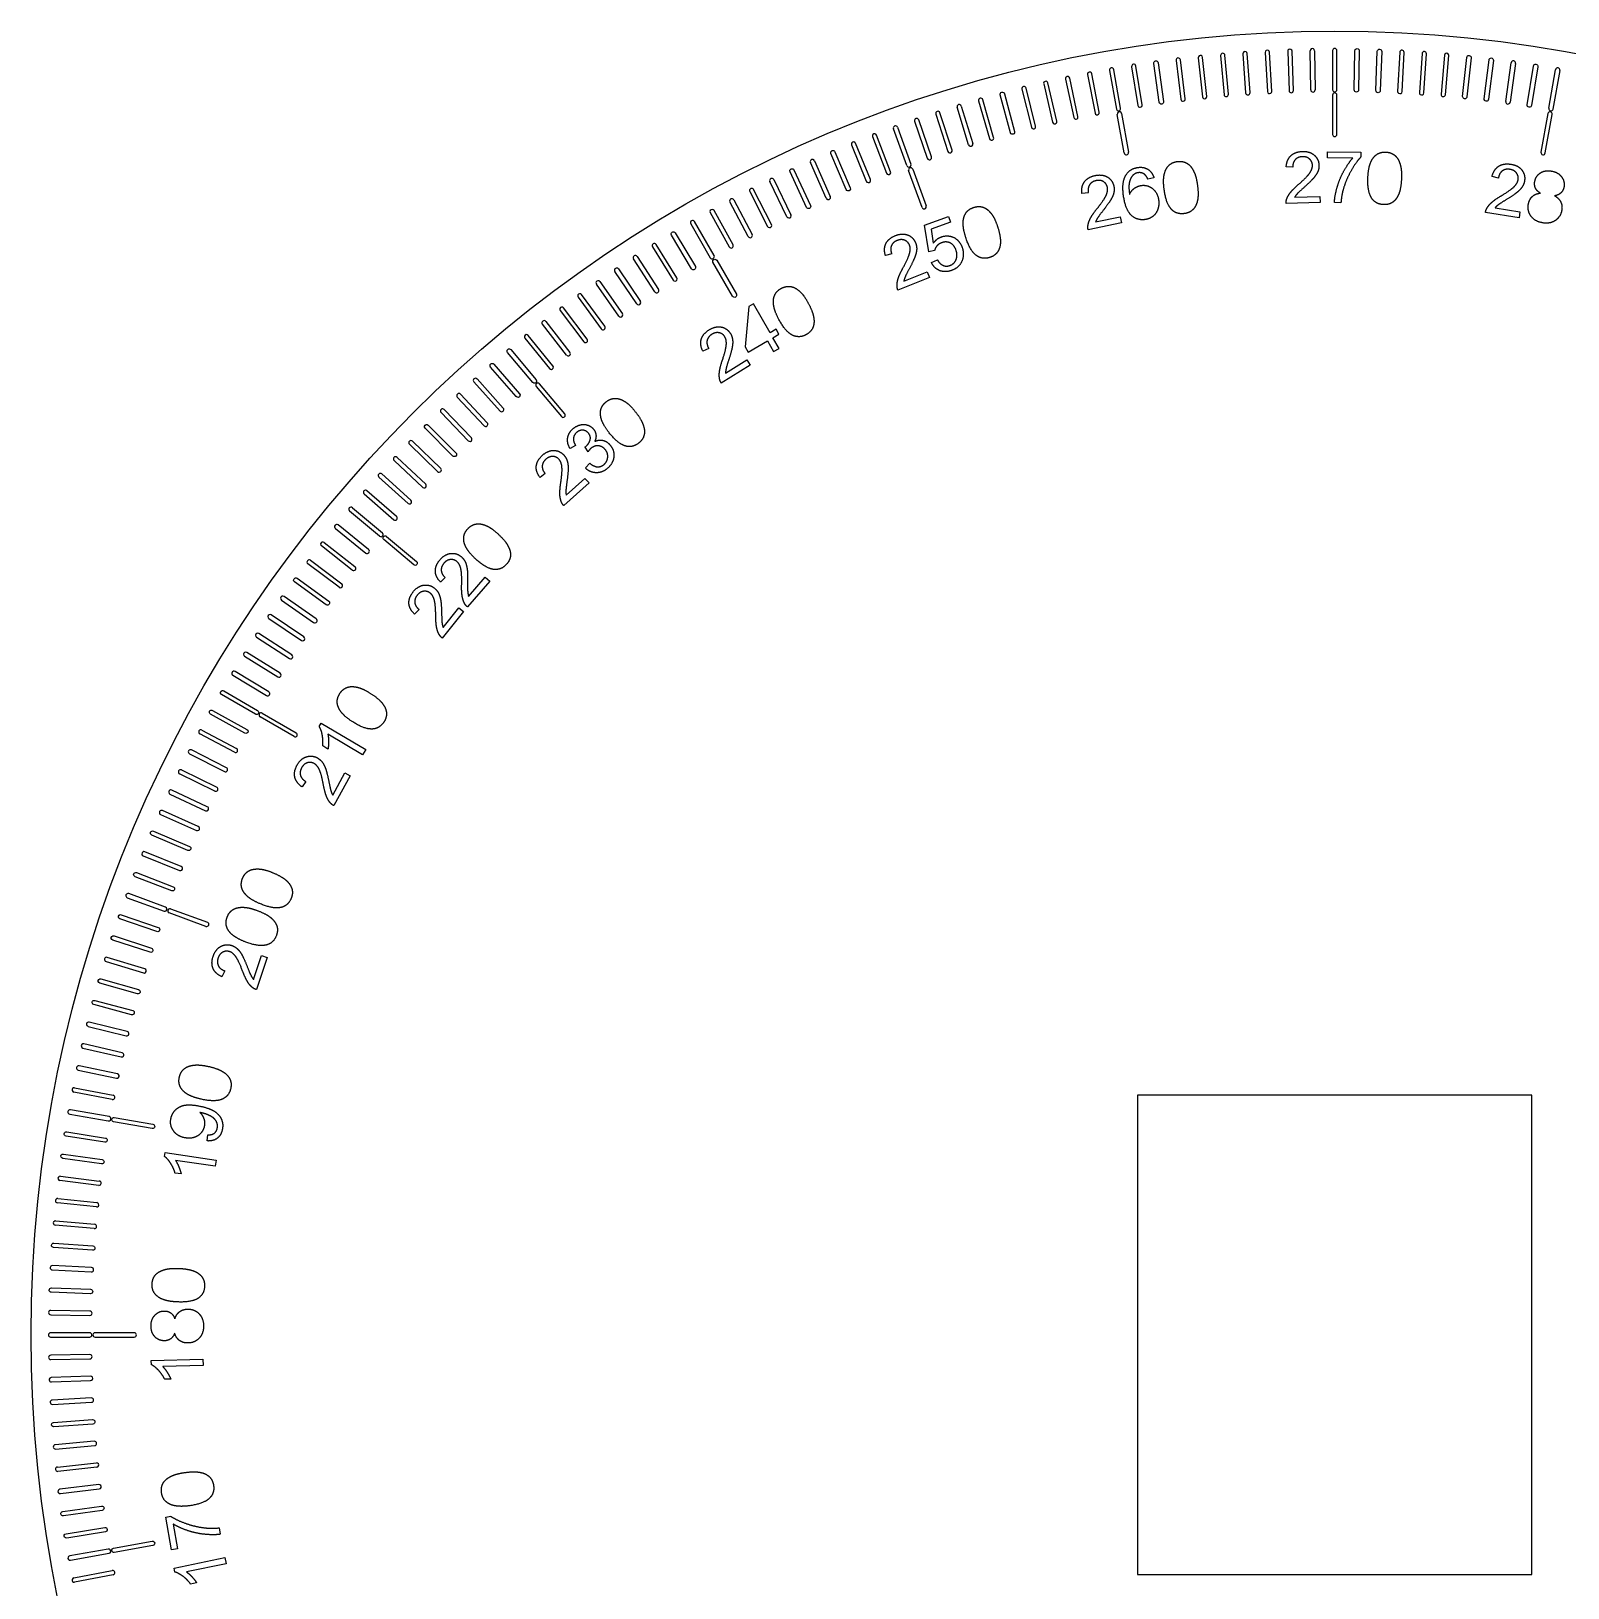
# Model space of a CAD drawing. Header units: millimetres. Extents: x 25.5 to 101.5, y -37.9 to 38.1.
# Drawn here: x 25.5 to 70.3, y -7.25 to 38.12 of the extents above; entities that cross this region are included whole.
import ezdxf

# ---------------------------------------------------------------- set-up
doc = ezdxf.new("R2010")
doc.units = ezdxf.units.MM
doc.layers.get('0').update_dxf_attribs({"linetype": 'CONTINUOUS'})

msp = doc.modelspace()

# ---------------------------------------------------------------- linework, layer by layer
for p, q in [((62.803, 36.406), (62.783, 37.548)), ((62.91, 37.551), (62.93, 36.408)), ((68.488, 36.068), (68.647, 37.2)), ((68.773, 37.182), (68.614, 36.05)), ((69.739, 35.872), (69.938, 36.997)), ((70.063, 36.975), (69.864, 35.85)), ((52.829, 34.808), (52.495, 35.901)), ((52.616, 35.938), (52.95, 34.845)), ((57.361, 34.571), (57.163, 35.696)), ((57.288, 35.718), (57.486, 34.593)), ((51.028, 34.202), (50.637, 35.276)), ((50.756, 35.319), (51.147, 34.245)), ((63.294, 34.427), (63.295, 34.604)), ((63.295, 34.604), (64.266, 34.597)), ((64.266, 34.597), (64.265, 34.453)), ((48.681, 33.249), (48.216, 34.293)), ((48.332, 34.345), (48.797, 33.3)), ((51.472, 32.981), (51.081, 34.055)), ((51.201, 34.099), (51.592, 33.025)), ((62.278, 34.153), (62.088, 34.168)), ((64.028, 34.422), (63.294, 34.427)), ((47.534, 32.711), (47.033, 33.739)), ((47.147, 33.794), (47.648, 32.767)), ((58.231, 33.848), (58.053, 33.803)), ((68.273, 33.839), (68.088, 33.887)), ((46.406, 32.134), (45.87, 33.144)), ((45.982, 33.203), (46.518, 32.194)), ((56.32, 33.41), (56.131, 33.391)), ((63.073, 33.122), (62.082, 33.095)), ((62.333, 33.279), (63.068, 33.299)), ((63.068, 33.299), (63.073, 33.122)), ((63.682, 33.121), (63.493, 33.122)), ((51.542, 32.462), (52.244, 32.714)), ((52.244, 32.714), (52.303, 32.549)), ((56.529, 32.559), (57.249, 32.707)), ((57.249, 32.707), (57.285, 32.534)), ((68.875, 32.684), (67.894, 32.831)), ((68.174, 32.968), (68.901, 32.859)), ((68.901, 32.859), (68.875, 32.684)), ((51.665, 31.688), (51.542, 32.462)), ((52.303, 32.549), (51.74, 32.346)), ((51.74, 32.346), (51.8, 31.94)), ((57.285, 32.534), (56.314, 32.333)), ((43.681, 30.523), (43.059, 31.481)), ((43.165, 31.551), (43.788, 30.592)), ((50.586, 31.632), (50.403, 31.58)), ((51.836, 31.725), (51.665, 31.688)), ((51.742, 31.379), (51.918, 31.46)), ((43.154, 30.172), (42.515, 31.12)), ((42.62, 31.191), (43.259, 30.243)), ((51.69, 30.939), (50.769, 30.571)), ((50.941, 30.83), (51.624, 31.103)), ((51.624, 31.103), (51.69, 30.939)), ((42.632, 29.813), (41.977, 30.749)), ((42.081, 30.822), (42.736, 29.885)), ((41.107, 28.68), (40.403, 29.58)), ((40.503, 29.659), (41.207, 28.758)), ((45.254, 28.875), (45.083, 28.791)), ((46.462, 28.386), (45.62, 27.862)), ((45.744, 28.148), (46.368, 28.537)), ((46.368, 28.537), (46.462, 28.386)), ((39.169, 27.048), (38.405, 27.898)), ((38.499, 27.983), (39.264, 27.133)), ((38.244, 26.183), (37.45, 27.005)), ((37.542, 27.093), (38.336, 26.271)), ((41.371, 26.047), (41.209, 25.954)), ((41.735, 25.863), (41.646, 26)), ((41.658, 25.389), (41.783, 25.526)), ((36.488, 24.357), (35.639, 25.122)), ((35.724, 25.217), (36.573, 24.452)), ((40.488, 25.224), (40.335, 25.111)), ((41.763, 24.955), (41.026, 24.292)), ((41.098, 24.594), (41.645, 25.087)), ((41.645, 25.087), (41.763, 24.955)), ((35.659, 23.4), (34.783, 24.135)), ((34.865, 24.232), (35.74, 23.497)), ((34.041, 23.218), (34.941, 22.514)), ((33.642, 22.7), (34.555, 22.012)), ((34.863, 22.414), (33.962, 23.118)), ((34.478, 21.911), (33.566, 22.599)), ((37.57, 22.196), (37.431, 22.066)), ((38.868, 22.087), (38.219, 21.338)), ((38.253, 21.647), (38.734, 22.203)), ((38.734, 22.203), (38.868, 22.087)), ((36.807, 21.267), (36.673, 21.132)), ((38.108, 21.203), (37.486, 20.432)), ((37.508, 20.742), (37.97, 21.315)), ((37.97, 21.315), (38.108, 21.203)), ((32.238, 18.244), (33.228, 17.672)), ((30.478, 17.751), (31.487, 17.215)), ((33.164, 17.562), (32.174, 18.134)), ((33.899, 17.854), (33.959, 17.956)), ((33.959, 17.956), (35.253, 17.185)), ((31.427, 17.103), (30.418, 17.639)), ((34.153, 17.197), (34, 17.288)), ((35.159, 17.026), (34.151, 17.627)), ((35.253, 17.185), (35.159, 17.026)), ((30.854, 15.973), (29.827, 16.474)), ((29.882, 16.588), (30.91, 16.087)), ((34.291, 15.857), (34.645, 16.502)), ((34.8, 16.417), (34.323, 15.548)), ((34.645, 16.502), (34.8, 16.417)), ((33.508, 16.251), (33.4, 16.094)), ((30.596, 12.03), (29.522, 12.42)), ((29.566, 12.54), (30.64, 12.149)), ((31.982, 10.484), (32.217, 11.181)), ((32.385, 11.124), (32.068, 10.185)), ((32.217, 11.181), (32.385, 11.124)), ((31.142, 10.734), (31.063, 10.561)), ((26.766, 7.326), (27.888, 7.108)), ((27.864, 6.983), (26.742, 7.202)), ((30.633, 5.775), (30.649, 5.952)), ((29.388, 5.324), (29.406, 5.442)), ((29.406, 5.442), (30.895, 5.218)), ((30.868, 5.036), (29.707, 5.21)), ((30.895, 5.218), (30.868, 5.036)), ((27.472, 4.481), (26.337, 4.62)), ((26.353, 4.746), (27.487, 4.607)), ((29.872, 4.813), (29.696, 4.839)), ((26.278, 4.097), (27.414, 3.978)), ((27.401, 3.851), (26.264, 3.971)), ((27.342, 3.221), (26.203, 3.32)), ((26.214, 3.447), (27.353, 3.347)), ((29.001, -0.628), (30.507, -0.587)), ((29.005, -0.746), (29.001, -0.628)), ((30.512, -0.771), (29.339, -0.803)), ((30.507, -0.587), (30.512, -0.771)), ((29.571, -1.165), (29.393, -1.17)), ((26.264, -3.729), (27.401, -3.609)), ((27.414, -3.735), (26.278, -3.855)), ((29.427, -5.186), (29.568, -5.162)), ((29.59, -6.143), (29.427, -5.186)), ((29.641, -5.389), (29.764, -6.113)), ((30.982, -5.501), (31.014, -5.688)), ((29.764, -6.113), (29.59, -6.143)), ((26.742, -6.959), (27.864, -6.741)), ((29.669, -6.674), (31.144, -6.369)), ((29.693, -6.79), (29.669, -6.674)), ((31.181, -6.549), (30.032, -6.787)), ((31.144, -6.369), (31.181, -6.549)), ((27.888, -6.866), (26.766, -7.084)), ((30.324, -7.103), (30.15, -7.139))]:
    msp.add_line(p, q)
for points in [[(58.227, 37.182, -1), (58.353, 37.2), (58.512, 36.068, -1), (58.386, 36.05)], [(58.875, 37.268), (59.014, 36.134, 1), (59.14, 36.149), (59.001, 37.284, 1)], [(59.77, 36.22), (59.65, 37.357, 1), (59.524, 37.343), (59.643, 36.207, 1)], [(60.4, 36.28), (60.301, 37.418, 1), (60.174, 37.407), (60.274, 36.269, 1)], [(60.825, 37.46), (60.905, 36.319, 1), (61.032, 36.328), (60.952, 37.468, 1)], [(61.664, 36.366), (61.604, 37.507, 1), (61.477, 37.501), (61.537, 36.359, 1)], [(62.297, 36.392), (62.257, 37.535, 1), (62.13, 37.53), (62.17, 36.388, 1)], [(63.563, 36.412), (63.563, 37.555, 1), (63.437, 37.555), (63.437, 36.412, 1)], [(64.09, 37.551, -1), (64.217, 37.548), (64.197, 36.406, -1), (64.07, 36.408)], [(64.743, 37.535, -1), (64.87, 37.53), (64.83, 36.388, -1), (64.703, 36.392)], [(65.396, 37.507), (65.336, 36.366, 1), (65.463, 36.359), (65.523, 37.501, 1)], [(66.048, 37.468), (65.968, 36.328, 1), (66.095, 36.319), (66.175, 37.46, 1)], [(66.726, 36.269), (66.826, 37.407, 1), (66.699, 37.418), (66.6, 36.28, 1)], [(67.35, 37.357, -1), (67.476, 37.343), (67.357, 36.207, -1), (67.23, 36.22)], [(67.986, 36.134, -1), (67.86, 36.149), (67.999, 37.284, -1), (68.125, 37.268)], [(55.655, 36.724), (55.893, 35.606, 1), (56.017, 35.632), (55.779, 36.75, 1)], [(56.295, 36.855), (56.513, 35.733, 1), (56.638, 35.758), (56.42, 36.88, 1)], [(57.261, 35.872), (57.062, 36.997, 1), (56.937, 36.975), (57.136, 35.85, 1)], [(57.581, 37.084), (57.76, 35.955, 1), (57.886, 35.975), (57.707, 37.104, 1)], [(69.293, 37.104, -1), (69.419, 37.084), (69.24, 35.955, -1), (69.114, 35.975)], [(54.169, 35.192, -1), (54.046, 35.159), (53.75, 36.263, -1), (53.873, 36.296)], [(54.382, 36.428), (54.659, 35.319, 1), (54.782, 35.35), (54.505, 36.459, 1)], [(55.017, 36.581), (55.274, 35.468, 1), (55.398, 35.496), (55.141, 36.61, 1)], [(63.437, 36.256), (63.437, 35.113, 1), (63.563, 35.113), (63.563, 36.256, 1)], [(53.558, 35.024), (53.243, 36.123, 1), (53.121, 36.088), (53.436, 34.989, 1)], [(51.253, 35.495), (51.625, 34.414, 1), (51.745, 34.456), (51.373, 35.536, 1)], [(51.872, 35.703), (52.225, 34.616, 1), (52.346, 34.656), (51.993, 35.743, 1)], [(69.712, 35.718), (69.514, 34.593, 1), (69.639, 34.571), (69.837, 35.696, 1)], [(50.026, 35.046), (50.435, 33.979, 1), (50.554, 34.024), (50.144, 35.092, 1)], [(49.378, 33.552, -1), (49.262, 33.502), (48.815, 34.555, -1), (48.932, 34.604)], [(49.418, 34.806), (49.846, 33.746, 1), (49.964, 33.793), (49.536, 34.853, 1)], [(47.622, 34.021, -1), (47.737, 34.075), (48.22, 33.039, -1), (48.105, 32.985)], [(46.449, 33.446), (46.968, 32.428, 1), (47.081, 32.486), (46.562, 33.504, 1)], [(45.296, 32.831), (45.85, 31.831, 1), (45.961, 31.893), (45.407, 32.892, 1)], [(44.166, 32.176, -1), (44.274, 32.241), (44.863, 31.261, -1), (44.754, 31.196)], [(44.728, 32.508), (45.299, 31.518, 1), (45.409, 31.582), (44.838, 32.572, 1)], [(44.323, 30.931), (43.717, 31.901, 1), (43.609, 31.833), (44.215, 30.864, 1)], [(45.377, 31.383, -1), (45.487, 31.447), (46.059, 30.457, -1), (45.949, 30.394)], [(42.22, 29.519), (41.548, 30.443, 1), (41.445, 30.369), (42.117, 29.444, 1)], [(41.71, 29.143), (41.022, 30.055, 1), (40.921, 29.979), (41.609, 29.066, 1)], [(40.711, 28.365), (39.991, 29.253, 1), (39.893, 29.173), (40.612, 28.285, 1)], [(40.221, 27.962, -1), (40.124, 27.881), (39.389, 28.756, -1), (39.487, 28.838)], [(38.893, 28.331, -1), (38.989, 28.415), (39.739, 27.552, -1), (39.643, 27.469)], [(41.056, 26.968), (40.321, 27.843, 1), (40.224, 27.762), (40.959, 26.886, 1)], [(38.796, 26.706), (38.016, 27.542, 1), (37.924, 27.455), (38.703, 26.619, 1)], [(37.883, 25.828, -1), (37.793, 25.738), (36.985, 26.546, -1), (37.075, 26.636)], [(36.528, 26.079), (37.35, 25.285, 1), (37.439, 25.377), (36.616, 26.171, 1)], [(37.002, 24.918), (36.166, 25.698, 1), (36.079, 25.605), (36.915, 24.825, 1)], [(35.207, 24.632), (36.069, 23.882, 1), (36.152, 23.978), (35.29, 24.728, 1)], [(34.368, 23.63), (35.257, 22.91, 1), (35.337, 23.009), (34.448, 23.728, 1)], [(36.735, 22.662, -1), (36.654, 22.565), (35.778, 23.3, -1), (35.86, 23.397)], [(33.178, 22.073, -1), (33.253, 22.176), (34.177, 21.504, -1), (34.103, 21.401)], [(32.799, 21.54), (33.736, 20.885, 1), (33.809, 20.989), (32.872, 21.644, 1)], [(32.43, 21.001), (33.378, 20.362, 1), (33.449, 20.467), (32.501, 21.107, 1)], [(33.098, 19.94), (32.14, 20.562, 1), (32.071, 20.456), (33.029, 19.833, 1)], [(32.757, 19.406), (31.788, 20.012, 1), (31.72, 19.904), (32.69, 19.299, 1)], [(32.425, 18.867), (31.445, 19.456, 1), (31.38, 19.347), (32.36, 18.758, 1)], [(32.103, 18.322, -1), (32.039, 18.212), (31.049, 18.783, -1), (31.113, 18.893)], [(31.79, 17.771, -1), (31.728, 17.66), (30.729, 18.214, -1), (30.79, 18.325)], [(31.193, 16.653), (30.175, 17.172, 1), (30.117, 17.059), (31.136, 16.54, 1)], [(29.546, 15.884), (30.582, 15.401, 1), (30.636, 15.516), (29.6, 15.999, 1)], [(30.372, 14.94), (29.328, 15.405, 1), (29.276, 15.289), (30.321, 14.824, 1)], [(30.119, 14.36, -1), (30.069, 14.243), (29.017, 14.689, -1), (29.067, 14.806)], [(28.768, 14.085), (29.828, 13.657, 1), (29.875, 13.775), (28.816, 14.203, 1)], [(28.53, 13.477, -1), (28.575, 13.596), (29.642, 13.186, -1), (29.597, 13.067)], [(28.302, 12.865), (29.376, 12.474, 1), (29.419, 12.593), (28.345, 12.984, 1)], [(28.085, 12.248, -1), (28.126, 12.369), (29.207, 11.996, -1), (29.165, 11.876)], [(29.005, 11.396, -1), (28.966, 11.275), (27.878, 11.628, -1), (27.918, 11.749)], [(28.813, 10.792), (27.72, 11.127, 1), (27.683, 11.005), (28.776, 10.671, 1)], [(27.499, 10.378, -1), (27.534, 10.5), (28.632, 10.185, -1), (28.597, 10.063)], [(28.462, 9.575, -1), (28.429, 9.453), (27.325, 9.748, -1), (27.358, 9.871)], [(27.163, 9.116), (28.272, 8.839, 1), (28.302, 8.962), (27.193, 9.239, 1)], [(28.153, 8.347), (27.04, 8.604, 1), (27.011, 8.48), (28.125, 8.223, 1)], [(26.871, 7.842), (27.989, 7.604, 1), (28.015, 7.729), (26.897, 7.966, 1)], [(27.771, 6.486), (26.646, 6.684, 1), (26.624, 6.559), (27.749, 6.36, 1)], [(29.05, 6.26, -1), (29.028, 6.135), (27.903, 6.333, -1), (27.925, 6.458)], [(26.517, 5.914, -1), (26.537, 6.04), (27.666, 5.861, -1), (27.646, 5.736)], [(26.421, 5.268, -1), (26.439, 5.394), (27.571, 5.235, -1), (27.553, 5.109)], [(26.153, 2.669, -1), (26.162, 2.796), (27.302, 2.716, -1), (27.293, 2.589)], [(27.262, 2.084), (26.121, 2.144, 1), (26.114, 2.017), (27.255, 1.957, 1)], [(27.233, 1.451, -1), (27.229, 1.324), (26.087, 1.364, -1), (26.091, 1.491)], [(26.071, 0.711), (27.213, 0.691, 1), (27.216, 0.818), (26.073, 0.838, 1)], [(27.209, 0.185), (26.066, 0.185, 1), (26.066, 0.058), (27.209, 0.058, 1)], [(27.365, 0.058), (28.508, 0.058, 1), (28.508, 0.185), (27.365, 0.185, 1)], [(26.073, -0.596), (27.216, -0.576, 1), (27.213, -0.449), (26.071, -0.469, 1)], [(26.091, -1.249), (27.233, -1.209, 1), (27.229, -1.082), (26.087, -1.122, 1)], [(26.121, -1.901), (27.262, -1.842, 1), (27.255, -1.715), (26.114, -1.775, 1)], [(27.293, -2.347, -1), (27.302, -2.474), (26.162, -2.553, -1), (26.153, -2.427)], [(26.214, -3.205), (27.353, -3.105, 1), (27.342, -2.979), (26.203, -3.078, 1)], [(26.353, -4.504), (27.487, -4.365, 1), (27.472, -4.239), (26.337, -4.378, 1)], [(27.553, -4.867, -1), (27.571, -4.992), (26.439, -5.152, -1), (26.421, -5.026)], [(27.646, -5.493, -1), (27.666, -5.619), (26.537, -5.798, -1), (26.517, -5.672)], [(27.925, -6.216, -1), (27.903, -6.091), (29.028, -5.893, -1), (29.05, -6.018)], [(26.646, -6.442), (27.771, -6.243, 1), (27.749, -6.118), (26.624, -6.317, 1)]]:
    msp.add_lwpolyline(points, format="xyb", close=True)
for points in [[(47.143, 28.782), (47.303, 28.874), (47.124, 29.185), (47.299, 29.286), (47.215, 29.433), (47.04, 29.332), (46.555, 30.175), (46.425, 30.1), (46.316, 28.916), (46.4, 28.769), (46.964, 29.094)], [(57.75, -6.864), (69.25, -6.864), (69.25, 7.106), (57.75, 7.106)]]:
    msp.add_lwpolyline(points, close=True)
msp.add_circle((63.5, 0.121), 38)
for centre, start, end in [((62.847, 37.549), 1, 181), ((68.71, 37.191), -8, 172), ((70, 36.986), -10, 170), ((62.867, 36.407), -179, 1), ((52.555, 35.919), 17, 197), ((68.551, 36.059), 172, 352), ((69.802, 35.861), 170, 350), ((57.225, 35.707), 10, 190), ((50.697, 35.298), 20, 200), ((52.89, 34.826), -163, 17), ((57.424, 34.582), -170, 10), ((48.274, 34.319), 24, 204), ((51.088, 34.224), -160, 20), ((51.141, 34.077), 20, 200), ((47.09, 33.767), 26, 206), ((45.926, 33.173), 28, 208), ((48.739, 33.275), -156, 24), ((47.591, 32.739), -154, 26), ((51.532, 33.003), -160, 20), ((46.462, 32.164), -152, 28), ((43.112, 31.516), 33, 213), ((42.567, 31.155), 34, 214), ((42.029, 30.785), 35, 215), ((43.734, 30.557), -147, 33), ((43.206, 30.208), -146, 34), ((40.453, 29.62), 38, 218), ((42.684, 29.849), -145, 35), ((41.157, 28.719), -142, 38), ((38.452, 27.94), 42, 222), ((37.496, 27.049), 44, 224), ((39.217, 27.091), -138, 42), ((38.29, 26.227), -136, 44), ((35.681, 25.169), 48, 228), ((34.824, 24.183), 50, 230), ((36.53, 24.405), -132, 48), ((34.002, 23.168), 52, 232), ((35.699, 23.449), -130, 50), ((33.604, 22.649), 53, 233), ((34.902, 22.464), -128, 52), ((34.517, 21.962), -127, 53), ((32.206, 18.189), 60, 240), ((30.448, 17.695), 62, 242), ((33.196, 17.617), -120, 60), ((31.457, 17.159), -118, 62), ((29.855, 16.531), 64, 244), ((30.882, 16.03), -116, 64), ((29.544, 12.48), 70, 250), ((30.618, 12.089), -110, 70), ((26.754, 7.264), 79, 259), ((27.876, 7.046), -101, 79), ((26.345, 4.683), 83, 263), ((27.479, 4.544), -97, 83), ((26.271, 4.034), 84, 264), ((27.408, 3.915), -96, 84), ((26.208, 3.384), 85, 265), ((27.347, 3.284), -95, 85), ((27.408, -3.672), -84, 96), ((26.271, -3.792), 96, 276), ((27.876, -6.804), -79, 101), ((26.754, -7.022), 101, 281)]:
    msp.add_arc(centre, 0.0635, start, end)
for points in [[(62.088, 34.168), (62.101, 34.38), (62.225, 34.494)], [(62.225, 34.494), (62.349, 34.609), (62.563, 34.615)], [(62.563, 34.615), (62.779, 34.62), (62.908, 34.504)], [(62.908, 34.504), (63.037, 34.388), (63.042, 34.211)], [(64.542, 34.276), (64.603, 34.436), (64.715, 34.519)], [(64.715, 34.519), (64.827, 34.602), (64.99, 34.595)], [(64.99, 34.595), (65.111, 34.59), (65.2, 34.537)], [(65.2, 34.537), (65.289, 34.485), (65.344, 34.391)], [(57.406, 33.912), (57.515, 34.105), (57.749, 34.145)], [(57.749, 34.145), (57.924, 34.174), (58.052, 34.095)], [(58.052, 34.095), (58.18, 34.017), (58.231, 33.848)], [(58.528, 33.928), (58.561, 34.096), (58.656, 34.198)], [(58.656, 34.198), (58.751, 34.299), (58.913, 34.321)], [(58.913, 34.321), (59.033, 34.337), (59.13, 34.301)], [(59.13, 34.301), (59.227, 34.265), (59.297, 34.182)], [(59.297, 34.182), (59.368, 34.099), (59.419, 33.973)], [(62.352, 34.376), (62.275, 34.294), (62.278, 34.153)], [(62.563, 34.462), (62.43, 34.458), (62.352, 34.376)], [(62.769, 34.392), (62.689, 34.465), (62.563, 34.462)], [(62.852, 34.21), (62.849, 34.319), (62.769, 34.392)], [(62.772, 33.986), (62.855, 34.106), (62.852, 34.21)], [(63.01, 34.033), (62.975, 33.945), (62.892, 33.847)], [(63.042, 34.211), (63.044, 34.121), (63.01, 34.033)], [(63.566, 33.549), (63.634, 33.8), (63.761, 34.031)], [(63.978, 34.051), (63.835, 33.799), (63.756, 33.532)], [(63.761, 34.031), (63.887, 34.263), (64.028, 34.422)], [(64.265, 34.453), (64.12, 34.302), (63.978, 34.051)], [(64.468, 33.851), (64.48, 34.116), (64.542, 34.276)], [(65.344, 34.391), (65.399, 34.297), (65.427, 34.164)], [(65.427, 34.164), (65.455, 34.031), (65.446, 33.808)], [(68.088, 33.887), (68.139, 34.093), (68.281, 34.184)], [(68.385, 34.046), (68.295, 33.979), (68.273, 33.839)], [(68.281, 34.184), (68.423, 34.275), (68.634, 34.243)], [(68.608, 34.093), (68.476, 34.113), (68.385, 34.046)], [(68.798, 33.988), (68.732, 34.074), (68.608, 34.093)], [(68.634, 34.243), (68.848, 34.211), (68.955, 34.074)], [(68.955, 34.074), (69.061, 33.937), (69.035, 33.762)], [(69.499, 33.99), (69.635, 34.078), (69.827, 34.042)], [(69.827, 34.042), (70.02, 34.006), (70.117, 33.872)], [(56.131, 33.391), (56.107, 33.602), (56.209, 33.736)], [(56.209, 33.736), (56.311, 33.871), (56.52, 33.914)], [(56.355, 33.643), (56.293, 33.548), (56.32, 33.41)], [(56.547, 33.764), (56.417, 33.737), (56.355, 33.643)], [(56.52, 33.914), (56.732, 33.958), (56.879, 33.866)], [(56.762, 33.732), (56.67, 33.789), (56.547, 33.764)], [(56.876, 33.566), (56.854, 33.674), (56.762, 33.732)], [(56.879, 33.866), (57.027, 33.774), (57.062, 33.601)], [(57.062, 33.601), (57.081, 33.513), (57.062, 33.42)], [(57.353, 33.262), (57.28, 33.69), (57.406, 33.912)], [(57.515, 33.714), (57.486, 33.585), (57.522, 33.363)], [(57.619, 33.919), (57.544, 33.842), (57.515, 33.714)], [(57.763, 33.993), (57.677, 33.979), (57.619, 33.919)], [(57.657, 33.538), (57.744, 33.603), (57.848, 33.621)], [(57.958, 33.947), (57.871, 34.012), (57.763, 33.993)], [(57.848, 33.621), (58.029, 33.652), (58.179, 33.54)], [(58.053, 33.803), (58.011, 33.906), (57.958, 33.947)], [(58.53, 33.497), (58.495, 33.76), (58.528, 33.928)], [(59.419, 33.973), (59.47, 33.847), (59.5, 33.626)], [(59.5, 33.626), (59.535, 33.365), (59.503, 33.197)], [(62.216, 33.426), (62.297, 33.526), (62.451, 33.66)], [(62.616, 33.575), (62.454, 33.431), (62.408, 33.381)], [(62.451, 33.66), (62.69, 33.867), (62.772, 33.986)], [(62.892, 33.847), (62.81, 33.748), (62.616, 33.575)], [(64.59, 33.235), (64.45, 33.428), (64.468, 33.851)], [(65.446, 33.808), (65.434, 33.544), (65.373, 33.385)], [(68.356, 33.323), (68.628, 33.485), (68.73, 33.588)], [(68.73, 33.588), (68.833, 33.691), (68.848, 33.794)], [(68.848, 33.794), (68.865, 33.902), (68.798, 33.988)], [(68.972, 33.592), (68.923, 33.512), (68.824, 33.429)], [(69.035, 33.762), (69.022, 33.673), (68.972, 33.592)], [(69.353, 33.548), (69.313, 33.635), (69.333, 33.741)], [(69.333, 33.741), (69.363, 33.902), (69.499, 33.99)], [(70.184, 33.577), (70.164, 33.474), (70.096, 33.409)], [(70.117, 33.872), (70.214, 33.738), (70.184, 33.577)], [(56.578, 32.954), (56.776, 33.2), (56.837, 33.332)], [(56.98, 33.216), (56.915, 33.104), (56.755, 32.9)], [(56.837, 33.332), (56.897, 33.464), (56.876, 33.566)], [(57.062, 33.42), (57.044, 33.327), (56.98, 33.216)], [(57.59, 32.736), (57.419, 32.878), (57.353, 33.262)], [(57.522, 33.363), (57.57, 33.474), (57.657, 33.538)], [(58.179, 33.54), (58.33, 33.428), (58.366, 33.216)], [(58.366, 33.216), (58.389, 33.077), (58.35, 32.947)], [(58.758, 32.912), (58.586, 33.078), (58.53, 33.497)], [(59.503, 33.197), (59.47, 33.029), (59.375, 32.927)], [(62.082, 33.095), (62.078, 33.161), (62.1, 33.223)], [(62.1, 33.223), (62.135, 33.325), (62.216, 33.426)], [(62.408, 33.381), (62.362, 33.33), (62.333, 33.279)], [(63.493, 33.122), (63.497, 33.299), (63.566, 33.549)], [(63.756, 33.532), (63.699, 33.345), (63.682, 33.121)], [(64.924, 33.065), (64.707, 33.074), (64.59, 33.235)], [(65.2, 33.141), (65.088, 33.058), (64.924, 33.065)], [(65.373, 33.385), (65.312, 33.225), (65.2, 33.141)], [(67.935, 32.955), (67.987, 33.049), (68.084, 33.134)], [(68.084, 33.134), (68.181, 33.219), (68.356, 33.323)], [(68.504, 33.21), (68.319, 33.098), (68.265, 33.055)], [(68.824, 33.429), (68.725, 33.347), (68.504, 33.21)], [(69.147, 33.078), (69.174, 33.222), (69.265, 33.306)], [(69.265, 33.306), (69.356, 33.389), (69.498, 33.399)], [(69.498, 33.399), (69.393, 33.461), (69.353, 33.548)], [(70.096, 33.409), (70.028, 33.343), (69.911, 33.322)], [(69.911, 33.322), (70.039, 33.252), (70.091, 33.14)], [(70.091, 33.14), (70.144, 33.029), (70.118, 32.892)], [(52.668, 32.53), (52.671, 32.701), (52.747, 32.818)], [(52.747, 32.818), (52.823, 32.934), (52.979, 32.984)], [(52.979, 32.984), (53.094, 33.021), (53.196, 33.003)], [(53.196, 33.003), (53.297, 32.984), (53.382, 32.915)], [(53.382, 32.915), (53.466, 32.846), (53.538, 32.731)], [(53.538, 32.731), (53.611, 32.616), (53.678, 32.403)], [(56.309, 32.463), (56.326, 32.57), (56.388, 32.683)], [(56.388, 32.683), (56.449, 32.796), (56.578, 32.954)], [(56.585, 32.672), (56.549, 32.614), (56.529, 32.559)], [(56.755, 32.9), (56.621, 32.73), (56.585, 32.672)], [(57.989, 32.632), (57.762, 32.593), (57.59, 32.736)], [(58.216, 32.736), (58.122, 32.654), (57.989, 32.632)], [(58.35, 32.947), (58.31, 32.817), (58.216, 32.736)], [(59.117, 32.803), (58.902, 32.774), (58.758, 32.912)], [(59.375, 32.927), (59.28, 32.825), (59.117, 32.803)], [(67.894, 32.831), (67.902, 32.897), (67.935, 32.955)], [(68.265, 33.055), (68.212, 33.013), (68.174, 32.968)], [(69.221, 32.731), (69.111, 32.885), (69.147, 33.078)], [(69.549, 32.536), (69.331, 32.577), (69.221, 32.731)], [(70.118, 32.892), (70.083, 32.703), (69.925, 32.599)], [(52.747, 32.105), (52.666, 32.359), (52.668, 32.53)], [(53.678, 32.403), (53.759, 32.152), (53.757, 31.981)], [(56.314, 32.333), (56.299, 32.398), (56.309, 32.463)], [(69.925, 32.599), (69.767, 32.495), (69.549, 32.536)], [(50.403, 31.58), (50.343, 31.784), (50.42, 31.934)], [(50.42, 31.934), (50.496, 32.084), (50.695, 32.163)], [(50.579, 31.867), (50.535, 31.763), (50.586, 31.632)], [(50.747, 32.02), (50.624, 31.971), (50.579, 31.867)], [(50.695, 32.163), (50.895, 32.243), (51.056, 32.179)], [(50.965, 32.026), (50.864, 32.067), (50.747, 32.02)], [(51.106, 31.884), (51.066, 31.985), (50.965, 32.026)], [(51.056, 32.179), (51.218, 32.114), (51.283, 31.95)], [(51.109, 31.646), (51.145, 31.787), (51.106, 31.884)], [(51.315, 31.772), (51.313, 31.678), (51.269, 31.557)], [(51.283, 31.95), (51.317, 31.867), (51.315, 31.772)], [(51.8, 31.94), (51.895, 32.074), (52.035, 32.124)], [(51.906, 31.862), (51.852, 31.8), (51.836, 31.725)], [(52.044, 31.954), (51.96, 31.924), (51.906, 31.862)], [(52.035, 32.124), (52.22, 32.19), (52.393, 32.108)], [(52.293, 31.947), (52.179, 32.003), (52.044, 31.954)], [(52.46, 31.743), (52.407, 31.891), (52.293, 31.947)], [(52.393, 32.108), (52.566, 32.026), (52.638, 31.824)], [(52.638, 31.824), (52.707, 31.633), (52.646, 31.453)], [(53.074, 31.57), (52.876, 31.703), (52.747, 32.105)], [(53.757, 31.981), (53.754, 31.81), (53.679, 31.693)], [(50.92, 31.228), (51.072, 31.505), (51.109, 31.646)], [(51.269, 31.557), (51.226, 31.436), (51.104, 31.206)], [(51.983, 31.143), (51.823, 31.207), (51.742, 31.379)], [(51.918, 31.46), (51.986, 31.334), (52.084, 31.294)], [(52.285, 31.291), (52.411, 31.336), (52.463, 31.461)], [(52.646, 31.453), (52.572, 31.233), (52.337, 31.148)], [(52.463, 31.461), (52.516, 31.587), (52.46, 31.743)], [(53.446, 31.525), (53.239, 31.459), (53.074, 31.57)], [(53.679, 31.693), (53.603, 31.576), (53.446, 31.525)], [(50.742, 30.698), (50.739, 30.806), (50.78, 30.928)], [(50.78, 30.928), (50.821, 31.05), (50.92, 31.228)], [(50.976, 30.952), (50.951, 30.888), (50.941, 30.83)], [(51.104, 31.206), (51.001, 31.015), (50.976, 30.952)], [(52.337, 31.148), (52.144, 31.079), (51.983, 31.143)], [(52.084, 31.294), (52.181, 31.254), (52.285, 31.291)], [(47.146, 30.124), (47.118, 30.293), (47.173, 30.421)], [(47.173, 30.421), (47.227, 30.55), (47.372, 30.626)], [(47.372, 30.626), (47.479, 30.683), (47.582, 30.682)], [(47.582, 30.682), (47.685, 30.682), (47.78, 30.628)], [(47.78, 30.628), (47.876, 30.575), (47.967, 30.475)], [(47.967, 30.475), (48.058, 30.374), (48.162, 30.177)], [(50.769, 30.571), (50.743, 30.632), (50.742, 30.698)], [(47.297, 29.72), (47.173, 29.955), (47.146, 30.124)], [(48.162, 30.177), (48.286, 29.944), (48.313, 29.775)], [(45.267, 29.417), (45.45, 29.531), (45.62, 29.496)], [(45.62, 29.496), (45.791, 29.461), (45.884, 29.31)], [(47.714, 29.25), (47.495, 29.346), (47.297, 29.72)], [(48.313, 29.775), (48.341, 29.606), (48.287, 29.478)], [(45.083, 28.791), (44.987, 28.981), (45.036, 29.142)], [(45.036, 29.142), (45.085, 29.304), (45.267, 29.417)], [(45.206, 29.105), (45.18, 28.995), (45.254, 28.875)], [(45.344, 29.285), (45.231, 29.215), (45.206, 29.105)], [(45.557, 29.329), (45.451, 29.352), (45.344, 29.285)], [(45.721, 29.214), (45.663, 29.307), (45.557, 29.329)], [(45.765, 28.98), (45.776, 29.125), (45.721, 29.214)], [(45.884, 29.31), (45.932, 29.234), (45.946, 29.141)], [(45.946, 29.141), (45.961, 29.047), (45.939, 28.92)], [(48.087, 29.272), (47.896, 29.171), (47.714, 29.25)], [(48.287, 29.478), (48.233, 29.349), (48.087, 29.272)], [(45.653, 28.536), (45.754, 28.835), (45.765, 28.98)], [(45.939, 28.92), (45.918, 28.794), (45.838, 28.546)], [(45.571, 27.982), (45.549, 28.088), (45.568, 28.216)], [(45.568, 28.216), (45.587, 28.343), (45.653, 28.536)], [(45.757, 28.274), (45.743, 28.207), (45.744, 28.148)], [(45.838, 28.546), (45.771, 28.341), (45.757, 28.274)], [(45.62, 27.862), (45.583, 27.918), (45.571, 27.982)], [(42.106, 27.084), (42.137, 27.219), (42.266, 27.32)], [(42.266, 27.32), (42.361, 27.394), (42.463, 27.412)], [(42.463, 27.412), (42.564, 27.43), (42.667, 27.394)], [(42.667, 27.394), (42.771, 27.358), (42.878, 27.275)], [(42.878, 27.275), (42.986, 27.193), (43.123, 27.017)], [(42.131, 26.786), (42.075, 26.948), (42.106, 27.084)], [(42.352, 26.415), (42.188, 26.625), (42.131, 26.786)], [(43.123, 27.017), (43.285, 26.809), (43.342, 26.647)], [(41.142, 26.272), (41.168, 26.427), (41.305, 26.541)], [(41.305, 26.541), (41.399, 26.62), (41.512, 26.646)], [(41.405, 26.428), (41.323, 26.359), (41.311, 26.261)], [(41.583, 26.491), (41.488, 26.498), (41.405, 26.428)], [(41.512, 26.646), (41.625, 26.672), (41.725, 26.638)], [(41.744, 26.406), (41.679, 26.484), (41.583, 26.491)], [(41.725, 26.638), (41.826, 26.603), (41.891, 26.525)], [(41.793, 26.201), (41.826, 26.308), (41.744, 26.406)], [(41.891, 26.525), (41.954, 26.45), (41.965, 26.356)], [(41.965, 26.356), (41.976, 26.261), (41.928, 26.159)], [(42.844, 26.025), (42.612, 26.082), (42.352, 26.415)], [(43.369, 26.35), (43.338, 26.214), (43.208, 26.112)], [(43.342, 26.647), (43.399, 26.486), (43.369, 26.35)], [(40.406, 25.76), (40.566, 25.904), (40.74, 25.9)], [(40.74, 25.9), (40.914, 25.895), (41.032, 25.763)], [(41.209, 25.954), (41.116, 26.117), (41.142, 26.272)], [(41.311, 26.261), (41.3, 26.163), (41.371, 26.047)], [(41.646, 26), (41.662, 26.01), (41.67, 26.018)], [(41.67, 26.018), (41.761, 26.093), (41.793, 26.201)], [(41.821, 25.962), (41.781, 25.929), (41.735, 25.863)], [(42.035, 26.035), (41.919, 26.045), (41.821, 25.962)], [(41.928, 26.159), (42.05, 26.221), (42.169, 26.194)], [(42.233, 25.928), (42.152, 26.025), (42.035, 26.035)], [(42.169, 26.194), (42.287, 26.168), (42.38, 26.056)], [(42.308, 25.699), (42.319, 25.826), (42.233, 25.928)], [(42.38, 26.056), (42.507, 25.906), (42.485, 25.709)], [(43.208, 26.112), (43.037, 25.979), (42.844, 26.025)], [(40.335, 25.111), (40.207, 25.282), (40.227, 25.449)], [(40.227, 25.449), (40.247, 25.617), (40.406, 25.76)], [(40.505, 25.644), (40.406, 25.555), (40.4, 25.442)], [(40.4, 25.442), (40.394, 25.329), (40.488, 25.224)], [(40.707, 25.725), (40.599, 25.728), (40.505, 25.644)], [(40.889, 25.64), (40.816, 25.721), (40.707, 25.725)], [(40.973, 25.418), (40.959, 25.562), (40.889, 25.64)], [(40.94, 24.96), (40.988, 25.273), (40.973, 25.418)], [(41.032, 25.763), (41.092, 25.696), (41.123, 25.607)], [(41.123, 25.607), (41.154, 25.518), (41.155, 25.389)], [(41.783, 25.526), (41.908, 25.427), (42.011, 25.423)], [(42.011, 25.423), (42.114, 25.419), (42.198, 25.489)], [(42.198, 25.489), (42.297, 25.573), (42.308, 25.699)], [(42.485, 25.709), (42.463, 25.513), (42.295, 25.372)], [(40.913, 24.63), (40.91, 24.759), (40.94, 24.96)], [(41.121, 25.003), (41.091, 24.789), (41.089, 24.72)], [(41.155, 25.389), (41.156, 25.261), (41.121, 25.003)], [(41.968, 25.251), (41.793, 25.257), (41.658, 25.389)], [(42.295, 25.372), (42.144, 25.245), (41.968, 25.251)], [(40.957, 24.401), (40.917, 24.502), (40.913, 24.63)], [(41.089, 24.72), (41.087, 24.652), (41.098, 24.594)], [(41.026, 24.292), (40.98, 24.34), (40.957, 24.401)], [(38.11, 23.359), (38.119, 23.498), (38.23, 23.618)], [(38.23, 23.618), (38.312, 23.706), (38.41, 23.74)], [(38.41, 23.74), (38.508, 23.774), (38.615, 23.755)], [(38.615, 23.755), (38.723, 23.736), (38.842, 23.671)], [(38.842, 23.671), (38.961, 23.606), (39.124, 23.454)], [(38.182, 23.07), (38.1, 23.22), (38.11, 23.359)], [(39.124, 23.454), (39.318, 23.274), (39.399, 23.124)], [(37.283, 22.388), (37.282, 22.557), (37.422, 22.718)], [(37.422, 22.718), (37.564, 22.881), (37.737, 22.898)], [(37.725, 22.72), (37.617, 22.71), (37.535, 22.615)], [(37.916, 22.658), (37.833, 22.73), (37.725, 22.72)], [(37.737, 22.898), (37.909, 22.915), (38.043, 22.799)], [(38.043, 22.799), (38.111, 22.74), (38.153, 22.655)], [(38.458, 22.738), (38.263, 22.919), (38.182, 23.07)], [(39.006, 22.431), (38.768, 22.45), (38.458, 22.738)], [(39.473, 22.835), (39.464, 22.695), (39.352, 22.575)], [(39.399, 23.124), (39.481, 22.974), (39.473, 22.835)], [(37.431, 22.066), (37.284, 22.219), (37.283, 22.388)], [(37.535, 22.615), (37.448, 22.515), (37.456, 22.402)], [(37.456, 22.402), (37.464, 22.29), (37.57, 22.196)], [(38.027, 22.448), (37.995, 22.59), (37.916, 22.658)], [(38.051, 21.991), (38.06, 22.307), (38.027, 22.448)], [(38.153, 22.655), (38.194, 22.57), (38.211, 22.443)], [(38.211, 22.443), (38.228, 22.315), (38.225, 22.055)], [(39.352, 22.575), (39.204, 22.416), (39.006, 22.431)], [(36.513, 21.448), (36.506, 21.617), (36.641, 21.783)], [(36.641, 21.783), (36.776, 21.951), (36.948, 21.974)], [(36.943, 21.796), (36.836, 21.782), (36.757, 21.684)], [(37.136, 21.741), (37.051, 21.81), (36.943, 21.796)], [(36.948, 21.974), (37.121, 21.997), (37.258, 21.886)], [(37.258, 21.886), (37.328, 21.829), (37.373, 21.746)], [(38.065, 21.66), (38.045, 21.787), (38.051, 21.991)], [(38.225, 22.055), (38.221, 21.839), (38.228, 21.771)], [(36.673, 21.132), (36.52, 21.28), (36.513, 21.448)], [(36.757, 21.684), (36.673, 21.581), (36.685, 21.469)], [(36.685, 21.469), (36.697, 21.356), (36.807, 21.267)], [(37.255, 21.535), (37.218, 21.676), (37.136, 21.741)], [(37.295, 21.078), (37.292, 21.395), (37.255, 21.535)], [(37.373, 21.746), (37.418, 21.663), (37.439, 21.536)], [(37.439, 21.536), (37.46, 21.409), (37.466, 21.149)], [(38.136, 21.438), (38.085, 21.532), (38.065, 21.66)], [(38.219, 21.338), (38.167, 21.38), (38.136, 21.438)], [(38.228, 21.771), (38.235, 21.703), (38.253, 21.647)], [(37.32, 20.748), (37.296, 20.875), (37.295, 21.078)], [(37.466, 21.149), (37.47, 20.933), (37.479, 20.865)], [(37.399, 20.529), (37.344, 20.622), (37.32, 20.748)], [(37.486, 20.432), (37.432, 20.472), (37.399, 20.529)], [(37.479, 20.865), (37.489, 20.797), (37.508, 20.742)], [(34.423, 18.54), (34.408, 18.678), (34.497, 18.816)], [(34.497, 18.816), (34.562, 18.917), (34.652, 18.967)], [(34.652, 18.967), (34.743, 19.017), (34.852, 19.018)], [(34.852, 19.018), (34.961, 19.018), (35.09, 18.975)], [(35.09, 18.975), (35.218, 18.932), (35.406, 18.811)], [(35.406, 18.811), (35.628, 18.668), (35.735, 18.535)], [(34.545, 18.267), (34.439, 18.401), (34.423, 18.54)], [(34.876, 17.989), (34.652, 18.133), (34.545, 18.267)], [(35.735, 18.535), (35.841, 18.401), (35.857, 18.263)], [(35.857, 18.263), (35.873, 18.124), (35.784, 17.985)], [(33.987, 17.61), (33.958, 17.763), (33.899, 17.854)], [(35.469, 17.783), (35.231, 17.76), (34.876, 17.989)], [(35.784, 17.985), (35.666, 17.803), (35.469, 17.783)], [(34, 17.288), (34.017, 17.458), (33.987, 17.61)], [(34.151, 17.627), (34.171, 17.538), (34.171, 17.412)], [(34.171, 17.412), (34.17, 17.287), (34.153, 17.197)], [(33.254, 16.73), (33.358, 16.919), (33.524, 16.972)], [(33.55, 16.796), (33.446, 16.764), (33.386, 16.653)], [(33.524, 16.972), (33.689, 17.025), (33.844, 16.94)], [(33.75, 16.776), (33.654, 16.828), (33.55, 16.796)], [(33.844, 16.94), (33.923, 16.896), (33.982, 16.822)], [(33.982, 16.822), (34.04, 16.748), (34.083, 16.627)], [(33.187, 16.378), (33.151, 16.543), (33.254, 16.73)], [(33.4, 16.094), (33.224, 16.213), (33.187, 16.378)], [(33.386, 16.653), (33.322, 16.537), (33.353, 16.428)], [(33.353, 16.428), (33.385, 16.32), (33.508, 16.251)], [(33.902, 16.594), (33.841, 16.725), (33.75, 16.776)], [(34.022, 16.151), (33.964, 16.462), (33.902, 16.594)], [(34.083, 16.627), (34.127, 16.506), (34.178, 16.251)], [(34.105, 15.831), (34.059, 15.951), (34.022, 16.151)], [(34.178, 16.251), (34.22, 16.039), (34.241, 15.973)], [(34.241, 15.973), (34.262, 15.908), (34.291, 15.857)], [(34.221, 15.628), (34.151, 15.71), (34.105, 15.831)], [(34.323, 15.548), (34.264, 15.578), (34.221, 15.628)], [(31.791, 13.609), (31.871, 13.674), (31.979, 13.693)], [(31.979, 13.693), (32.086, 13.713), (32.22, 13.693)], [(32.22, 13.693), (32.355, 13.674), (32.56, 13.587)], [(31.641, 13.147), (31.601, 13.281), (31.665, 13.432)], [(31.665, 13.432), (31.711, 13.543), (31.791, 13.609)], [(32.56, 13.587), (32.804, 13.486), (32.933, 13.373)], [(32.933, 13.373), (33.061, 13.26), (33.101, 13.127)], [(31.809, 12.901), (31.68, 13.014), (31.641, 13.147)], [(32.183, 12.685), (31.937, 12.788), (31.809, 12.901)], [(33.078, 12.841), (32.994, 12.641), (32.803, 12.587)], [(33.101, 13.127), (33.141, 12.993), (33.078, 12.841)], [(31.201, 12.014), (31.157, 12.147), (31.214, 12.3)], [(31.214, 12.3), (31.257, 12.413), (31.335, 12.481)], [(31.335, 12.481), (31.412, 12.549), (31.519, 12.572)], [(31.519, 12.572), (31.626, 12.595), (31.761, 12.58)], [(31.761, 12.58), (31.895, 12.565), (32.104, 12.487)], [(32.104, 12.487), (32.351, 12.393), (32.484, 12.285)], [(32.803, 12.587), (32.573, 12.522), (32.183, 12.685)], [(32.484, 12.285), (32.616, 12.177), (32.661, 12.045)], [(31.377, 11.774), (31.245, 11.882), (31.201, 12.014)], [(32.661, 12.045), (32.706, 11.913), (32.648, 11.759)], [(30.808, 11.161), (30.877, 11.365), (31.03, 11.446)], [(31.03, 11.446), (31.184, 11.527), (31.352, 11.471)], [(31.352, 11.471), (31.437, 11.442), (31.508, 11.379)], [(31.759, 11.571), (31.51, 11.665), (31.377, 11.774)], [(31.508, 11.379), (31.578, 11.316), (31.642, 11.205)], [(32.382, 11.495), (32.154, 11.422), (31.759, 11.571)], [(32.648, 11.759), (32.571, 11.556), (32.382, 11.495)], [(30.804, 10.803), (30.739, 10.958), (30.808, 11.161)], [(30.951, 11.108), (30.908, 10.982), (30.958, 10.881)], [(31.087, 11.278), (30.991, 11.227), (30.951, 11.108)], [(31.287, 11.293), (31.184, 11.328), (31.087, 11.278)], [(31.47, 11.14), (31.386, 11.259), (31.287, 11.293)], [(31.665, 10.726), (31.553, 11.021), (31.47, 11.14)], [(31.642, 11.205), (31.706, 11.093), (31.801, 10.851)], [(31.063, 10.561), (30.868, 10.647), (30.804, 10.803)], [(30.958, 10.881), (31.008, 10.78), (31.142, 10.734)], [(31.803, 10.425), (31.737, 10.535), (31.665, 10.726)], [(31.801, 10.851), (31.88, 10.65), (31.912, 10.589)], [(31.912, 10.589), (31.944, 10.529), (31.982, 10.484)], [(31.953, 10.246), (31.869, 10.314), (31.803, 10.425)], [(32.068, 10.185), (32.004, 10.204), (31.953, 10.246)], [(29.822, 7.635), (29.848, 7.753), (29.915, 7.831)], [(29.915, 7.831), (29.983, 7.909), (30.085, 7.947)], [(30.085, 7.947), (30.187, 7.985), (30.323, 7.99)], [(30.323, 7.99), (30.459, 7.994), (30.676, 7.945)], [(30.676, 7.945), (30.934, 7.888), (31.08, 7.799)], [(31.08, 7.799), (31.227, 7.711), (31.29, 7.586)], [(29.849, 7.351), (29.786, 7.475), (29.822, 7.635)], [(30.057, 7.137), (29.911, 7.226), (29.849, 7.351)], [(31.317, 7.301), (31.269, 7.089), (31.091, 7.002)], [(31.29, 7.586), (31.353, 7.462), (31.317, 7.301)], [(29.701, 6.673), (29.801, 6.777), (29.955, 6.812)], [(29.955, 6.812), (30.11, 6.848), (30.382, 6.797)], [(30.463, 6.991), (30.204, 7.049), (30.057, 7.137)], [(31.091, 7.002), (30.876, 6.898), (30.463, 6.991)], [(29.649, 6.067), (29.537, 6.225), (29.574, 6.424)], [(29.574, 6.424), (29.601, 6.568), (29.701, 6.673)], [(30.382, 6.797), (30.665, 6.744), (30.821, 6.652)], [(30.458, 6.596), (30.446, 6.599), (30.422, 6.602)], [(30.422, 6.602), (30.498, 6.532), (30.534, 6.428)], [(30.674, 6.528), (30.571, 6.575), (30.458, 6.596)], [(30.534, 6.428), (30.57, 6.324), (30.55, 6.214)], [(30.834, 6.428), (30.778, 6.481), (30.674, 6.528)], [(30.821, 6.652), (30.977, 6.559), (31.041, 6.422)], [(30.917, 6.306), (30.89, 6.376), (30.834, 6.428)], [(31.041, 6.422), (31.106, 6.284), (31.076, 6.121)], [(29.986, 5.867), (29.761, 5.909), (29.649, 6.067)], [(30.359, 5.929), (30.203, 5.827), (29.986, 5.867)], [(30.55, 6.214), (30.516, 6.031), (30.359, 5.929)], [(30.649, 5.952), (30.776, 5.951), (30.843, 6.003)], [(30.843, 6.003), (30.91, 6.055), (30.928, 6.153)], [(30.928, 6.153), (30.943, 6.236), (30.917, 6.306)], [(31.076, 6.121), (31.044, 5.948), (30.927, 5.856)], [(30.927, 5.856), (30.811, 5.765), (30.633, 5.775)], [(29.562, 5.133), (29.477, 5.262), (29.388, 5.324)], [(29.696, 4.839), (29.647, 5.003), (29.562, 5.133)], [(29.707, 5.21), (29.76, 5.135), (29.807, 5.019)], [(29.807, 5.019), (29.854, 4.903), (29.872, 4.813)], [(29.083, 1.814), (29.136, 1.903), (29.23, 1.958)], [(29.23, 1.958), (29.324, 2.013), (29.457, 2.041)], [(29.457, 2.041), (29.59, 2.069), (29.813, 2.06)], [(29.813, 2.06), (30.076, 2.048), (30.236, 1.987)], [(30.236, 1.987), (30.396, 1.926), (30.479, 1.814)], [(29.102, 1.329), (29.019, 1.441), (29.026, 1.604)], [(29.026, 1.604), (29.031, 1.725), (29.083, 1.814)], [(30.556, 1.538), (30.547, 1.321), (30.386, 1.204)], [(30.479, 1.814), (30.563, 1.703), (30.556, 1.538)], [(29.345, 1.156), (29.185, 1.217), (29.102, 1.329)], [(29.77, 1.083), (29.505, 1.094), (29.345, 1.156)], [(30.386, 1.204), (30.192, 1.064), (29.77, 1.083)], [(28.995, 0.386), (28.996, 0.583), (29.111, 0.701)], [(29.111, 0.701), (29.226, 0.82), (29.39, 0.819)], [(29.39, 0.819), (29.495, 0.818), (29.571, 0.763)], [(29.571, 0.763), (29.648, 0.707), (29.689, 0.595)], [(29.689, 0.595), (29.735, 0.733), (29.836, 0.805)], [(29.836, 0.805), (29.937, 0.876), (30.076, 0.875)], [(30.076, 0.875), (30.269, 0.873), (30.398, 0.736)], [(30.398, 0.736), (30.528, 0.599), (30.527, 0.377)], [(29.104, 0.072), (28.993, 0.191), (28.995, 0.386)], [(29.378, -0.048), (29.215, -0.046), (29.104, 0.072)], [(29.565, 0.006), (29.487, -0.049), (29.378, -0.048)], [(29.686, 0.175), (29.643, 0.061), (29.565, 0.006)], [(29.819, -0.037), (29.721, 0.038), (29.686, 0.175)], [(30.392, 0.02), (30.26, -0.115), (30.063, -0.113)], [(30.527, 0.377), (30.525, 0.155), (30.392, 0.02)], [(30.063, -0.113), (29.917, -0.112), (29.819, -0.037)], [(29.21, -0.905), (29.103, -0.792), (29.005, -0.746)], [(29.393, -1.17), (29.316, -1.017), (29.21, -0.905)], [(29.339, -0.803), (29.404, -0.868), (29.471, -0.974)], [(29.471, -0.974), (29.537, -1.08), (29.571, -1.165)], [(29.44, -4.088), (29.523, -4.017), (29.649, -3.967)], [(29.649, -3.967), (29.774, -3.916), (29.996, -3.886)], [(29.996, -3.886), (30.257, -3.851), (30.425, -3.883)], [(30.425, -3.883), (30.593, -3.915), (30.695, -4.01)], [(30.695, -4.01), (30.797, -4.106), (30.819, -4.269)], [(29.301, -4.473), (29.285, -4.353), (29.321, -4.256)], [(29.424, -4.73), (29.323, -4.635), (29.301, -4.473)], [(29.321, -4.256), (29.357, -4.159), (29.44, -4.088)], [(30.819, -4.269), (30.848, -4.484), (30.71, -4.627)], [(29.694, -4.858), (29.526, -4.825), (29.424, -4.73)], [(30.126, -4.855), (29.862, -4.891), (29.694, -4.858)], [(30.71, -4.627), (30.544, -4.799), (30.126, -4.855)], [(29.568, -5.162), (29.742, -5.277), (30.015, -5.374)], [(30.072, -5.584), (29.822, -5.5), (29.641, -5.389)], [(30.015, -5.374), (30.288, -5.47), (30.564, -5.501)], [(30.581, -5.691), (30.323, -5.667), (30.072, -5.584)], [(30.564, -5.501), (30.759, -5.524), (30.982, -5.501)], [(31.014, -5.688), (30.839, -5.714), (30.581, -5.691)], [(29.923, -6.91), (29.798, -6.818), (29.693, -6.79)], [(30.032, -6.787), (30.108, -6.839), (30.192, -6.932)], [(30.15, -7.139), (30.047, -7.002), (29.923, -6.91)], [(30.192, -6.932), (30.276, -7.025), (30.324, -7.103)]]:
    msp.add_open_spline(points, degree=2)

doc.saveas('drawing.dxf')
